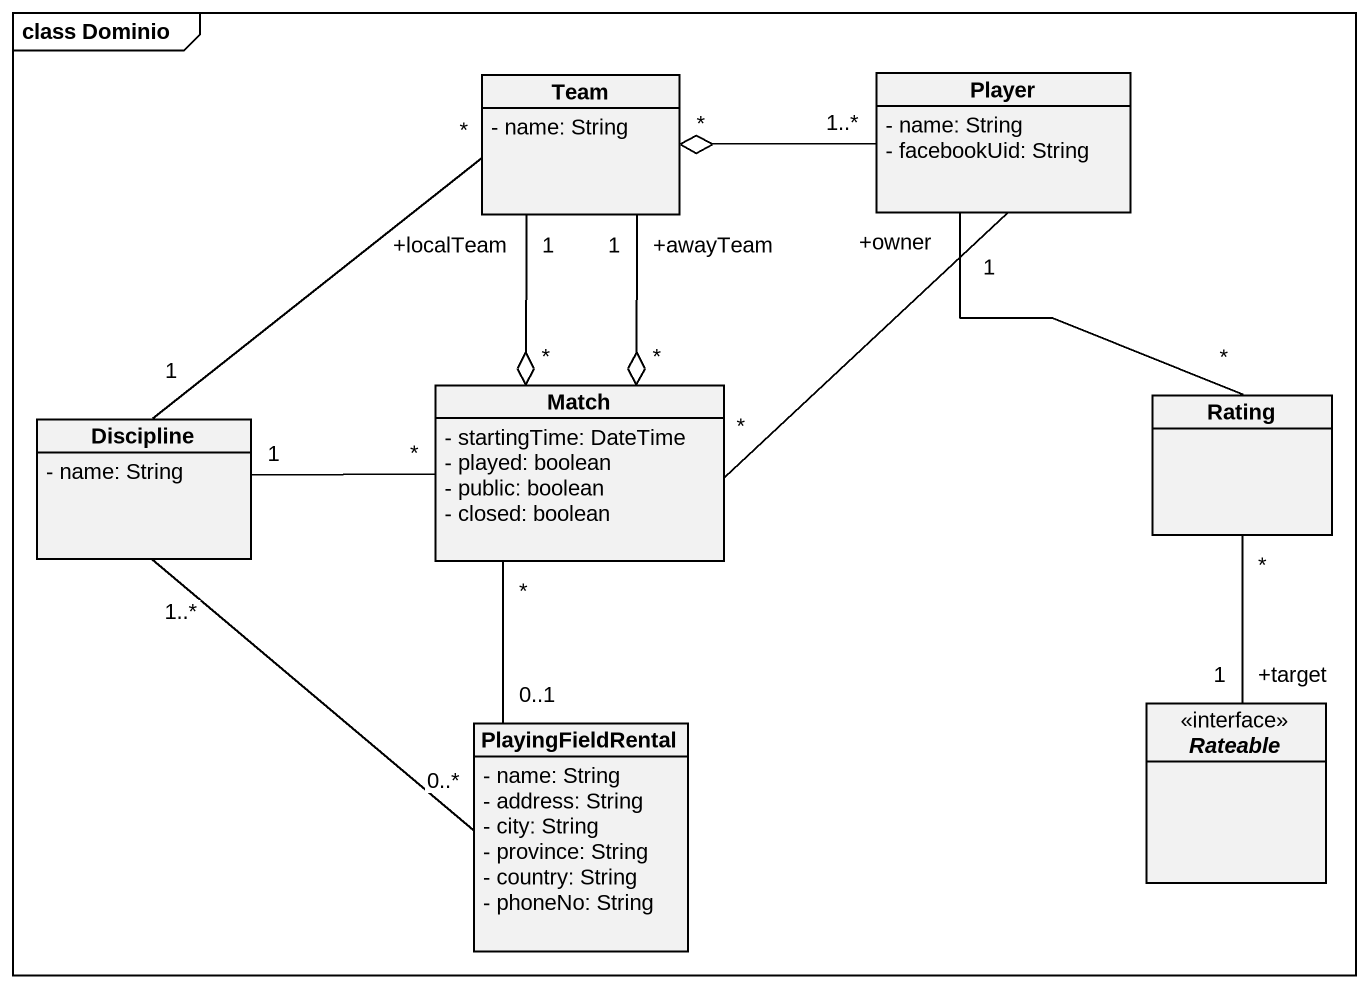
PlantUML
@startuml
mainframe class Dominio
hide circle
hide empty members
skinparam classAttributeIconSize 0
class Team {
  - name: String
}
class Player {
  - name: String
  - facebookUid: String
}
class Match {
  - startingTime: DateTime
  - played: boolean
  - public: boolean
  - closed: boolean
}
class Rating
class Discipline {
  - name: String
}
class PlayingFieldRental {
  - name: String
  - address: String
  - city: String
  - province: String
  - country: String
  - phoneNo: String
}
interface Rateable <<interface>>
Team "+localTeam\n1" --o "*" Match
Team "+awayTeam\n1" --o "*" Match
Team "*" -- "1" Discipline
Player "1..*" -left-o "*" Team
Player "+owner\n1" -- "*" Match
Rating "*" -up- Player
Rating "*" -- "+target\n1" Rateable
Discipline "1" -right- "*" Match
PlayingFieldRental "0..1" -up- "*" Match
PlayingFieldRental "0..*" -up- "1..*" Discipline
@enduml
